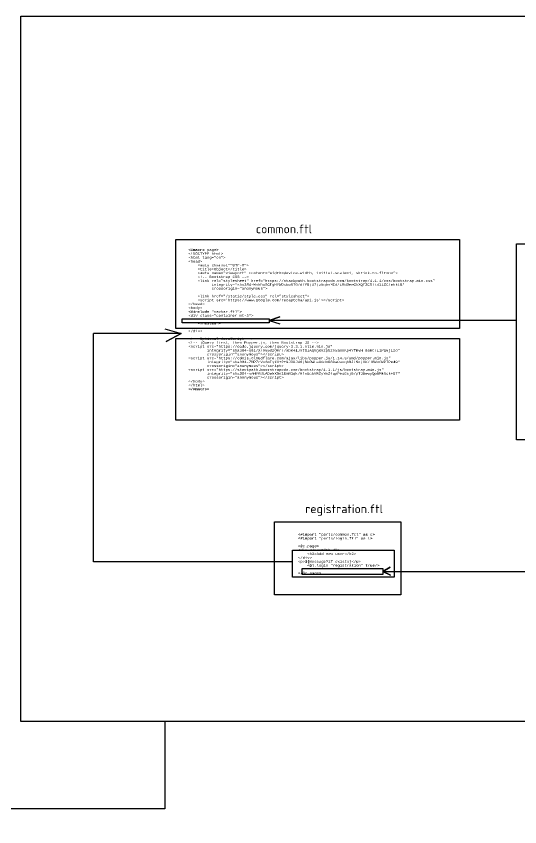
# Model space of a CAD drawing. Header units: millimetres. Extents: x 4991 to 8016, y 2113 to 3730.
# Drawn here: x 7062 to 7469, y 2730 to 3385 of the extents above; entities that cross this region are included whole.
import ezdxf

# ---------------------------------------------------------------- set-up
doc = ezdxf.new("R2010")
doc.units = ezdxf.units.MM
doc.styles.get("Standard").update_dxf_attribs({"font": 'arial.ttf'})

msp = doc.modelspace()

# ---------------------------------------------------------------- linework, layer by layer
at = {"color": 3, "lineweight": 30}
msp.add_line((7124.6, 2943.8), (7124.6, 3128.41), dxfattribs=at)
at = {"color": 4, "lineweight": 30}
msp.add_lwpolyline([(7065.88, 3384.68), (8015.61, 3384.68), (8015.61, 2814.83), (7065.88, 2814.83)], close=True, dxfattribs=at)
at = {"color": 3, "lineweight": 30}
for points in [[(7191.05, 3204.29), (7420.25, 3204.29), (7420.25, 3132.25), (7191.05, 3132.25)], [(7191.05, 3124.33), (7420.25, 3124.33), (7420.25, 3058.38), (7191.05, 3058.38)], [(7270.77, 2976.09), (7372.82, 2976.09), (7372.82, 2917.14), (7270.77, 2917.14)], [(7285.4, 2953.39), (7367.39, 2953.39), (7367.39, 2931.43), (7285.4, 2931.43)]]:
    msp.add_lwpolyline(points, close=True, dxfattribs=at)
at = {"color": 1, "lineweight": 30}
for points in [[(7466.33, 3200.77), (7700.52, 3200.77), (7700.52, 3042.32), (7466.33, 3042.32)], [(7196.22, 3140.1), (7266.45, 3140.1), (7266.45, 3136.95), (7196.22, 3136.95)]]:
    msp.add_lwpolyline(points, close=True, dxfattribs=at)
for points in [[(7466.33, 3138.96), (7266.45, 3138.96), (7275.01, 3141.81), (7266.45, 3138.96), (7275.19, 3136.06)], [(7182.29, 2814.83), (7182.29, 2744.36), (6901.94, 2744.36), (6934.64, 2760.75), (6901.94, 2744.36), (6931.82, 2729.76)]]:
    msp.add_lwpolyline(points, dxfattribs=at)
at = {"color": 3, "lineweight": 30}
for points in [[(7182.31, 3132.03), (7195.29, 3128.41), (7183.19, 3121.88), (7195.29, 3128.41), (7124.6, 3128.41)], [(7285.4, 2943.8), (7124.6, 2943.8)]]:
    msp.add_lwpolyline(points, dxfattribs=at)
at = {"color": 6, "lineweight": 30}
msp.add_lwpolyline([(7293.26, 2938.43), (7358.43, 2938.43), (7358.43, 2933.63), (7293.26, 2933.63)], close=True, dxfattribs=at)
msp.add_lwpolyline([(7358.43, 2936.04), (7364.3, 2939.48), (7358.43, 2936.04), (7364.51, 2933.16), (7358.43, 2936.04), (7739.67, 2936.04), (7739.67, 2936.04)], dxfattribs=at)

# ---------------------------------------------------------------- texts
at = {"attachment_point": 1}
for s, width, insert, char_height in [('{\\fISOCPEUR|b0|i0|c0|p34;common.ftl}', 101.5882, (7255.78, 3216.3), 7), ('{\\fCourier New|b1|i0|c204|p49;\\H0.75x;\\C23;\\c3307724;<#macro \\fCourier New|b0|i0|c204|p49;\\C9;\\c13023145;page\\fCourier New|b1|i0|c204|p49;\\C23;\\c3307724;>^J\\fCourier New|b0|i0|c204|p49;\\C43;\\c6995944;<!DOCTYPE \\C9;\\c12237498;html\\C43;\\c6995944;>^J<html \\C9;\\c12237498;lang=\\C73;\\c6406821;"en"\\C43;\\c6995944;>^J<head>^J    <meta \\C9;\\c12237498;charset=\\C73;\\c6406821;"UTF-8"\\C43;\\c6995944;>^J    <title>\\C9;\\c13023145;Object\\C43;\\c6995944;</title>^J    <meta \\C9;\\c12237498;name=\\C73;\\c6406821;"viewport" \\C9;\\c12237498;content=\\C73;\\c6406821;"width=device-width, initial-scale=1, shrink-to-fit=no"\\C43;\\c6995944;>^J    \\C8;<!-- Bootstrap CSS -->^J    \\C43;\\c6995944;<link \\C9;\\c12237498;rel=\\C73;\\c6406821;"stylesheet" \\C9;\\c12237498;href=\\C73;\\c6406821;"https://stackpath.bootstrapcdn.com/bootstrap/4.1.1/css/bootstrap.min.css"^J          \\C9;\\c12237498;integrity=\\C73;\\c6406821;"sha384-WskhaSGFgHYWDcbwN70/dfYBj47jz9qbsMId/iRN3ewGhXQFZCSftd1LZCfmhktB"^J          \\C9;\\c12237498;crossorigin=\\C73;\\c6406821;"anonymous"\\C43;\\c6995944;>^J^J    <link \\C9;\\c12237498;href=\\C73;\\c6406821;"/static/style.css" \\C9;\\c12237498;rel=\\C73;\\c6406821;"stylesheet"\\C43;\\c6995944;>^J    <script \\C9;\\c12237498;src=\\C73;\\c6406821;\'https://www.google.com/recaptcha/api.js\'\\C43;\\c6995944;></script>^J</head>^J<body>^J\\fCourier New|b1|i0|c204|p49;\\C23;\\c3307724;<#include \\fCourier New|b0|i0|c204|p49;\\C75;\\c5867370;"navbar.ftl"\\fCourier New|b1|i0|c204|p49;\\C23;\\c3307724;>^J\\fCourier New|b0|i0|c204|p49;\\C43;\\c6995944;<div \\C9;\\c12237498;class=\\C73;\\c6406821;"container mt-5"\\C43;\\c6995944;>\\fCourier New|b0|i0|c0|p49;\\P\\fCourier New|b0|i0|c204|p49;^J    \\fCourier New|b1|i0|c204|p49;\\C23;\\c3307724;<#nested >\\fCourier New|b1|i0|c0|p49;\\P\\fCourier New|b1|i0|c204|p49;^J\\fCourier New|b0|i0|c204|p49;\\C43;\\c6995944;</div>^J^J\\C8;<!-- Optional JavaScript -->^J<!-- jQuery first, then Popper.js, then Bootstrap JS -->^J\\C43;\\c6995944;<script \\C9;\\c12237498;src=\\C73;\\c6406821;"https://code.jquery.com/jquery-3.3.1.slim.min.js"^J        \\C9;\\c12237498;integrity=\\C73;\\c6406821;"sha384-q8i/X+965DzO0rT7abK41JStQIAqVgRVzpbzo5smXKp4YfRvH+8abtTE1Pi6jizo"^J        \\C9;\\c12237498;crossorigin=\\C73;\\c6406821;"anonymous"\\C43;\\c6995944;></script>^J<script \\C9;\\c12237498;src=\\C73;\\c6406821;"https://cdnjs.cloudflare.com/ajax/libs/popper.js/1.14.3/umd/popper.min.js"^J        \\C9;\\c12237498;integrity=\\C73;\\c6406821;"sha384-ZMP7rVo3mIykV+2+9J3UJ46jBk0WLaUAdn689aCwoqbBJiSnjAK/l8WvCWPIPm49"^J        \\C9;\\c12237498;crossorigin=\\C73;\\c6406821;"anonymous"\\C43;\\c6995944;></script>^J<script \\C9;\\c12237498;src=\\C73;\\c6406821;"https://stackpath.bootstrapcdn.com/bootstrap/4.1.1/js/bootstrap.min.js"^J        \\C9;\\c12237498;integrity=\\C73;\\c6406821;"sha384-smHYKdLADwkXOn1EmN1qk/HfnUcbVRZyYmZ4qpPea6sjB/pTJ0euyQp0Mk8ck+5T"^J        \\C9;\\c12237498;crossorigin=\\C73;\\c6406821;"anonymous"\\C43;\\c6995944;></script>^J</body>^J</html>^J\\fCourier New|b1|i0|c204|p49;\\C23;\\c3307724;</#macro>}', 266.3189, (7201.23, 3196.92), 2.5), ('{\\fISOCPEUR|b0|i0|c0|p34;registration.ftl}', 101.5882, (7295.57, 2990.16), 7), ('{\\fCourier New|b1|i0|c204|p49;\\H0.75x;\\C23;\\c3307724;<#import \\fCourier New|b0|i0|c204|p49;\\C75;\\c5867370;"parts/common.ftl" \\fCourier New|b1|i0|c204|p49;\\C23;\\c3307724;as \\fCourier New|b0|i0|c204|p49;\\C9;\\c13023145;c\\fCourier New|b1|i0|c204|p49;\\C23;\\c3307724;>^J<#import \\fCourier New|b0|i0|c204|p49;\\C75;\\c5867370;"parts/login.ftl" \\fCourier New|b1|i0|c204|p49;\\C23;\\c3307724;as \\fCourier New|b0|i0|c204|p49;\\C9;\\c13023145;l\\fCourier New|b1|i0|c204|p49;\\C23;\\c3307724;>^J^J<@\\fCourier New|b0|i0|c204|p49;\\C9;\\c13023145;c.page\\fCourier New|b1|i0|c204|p49;\\C23;\\c3307724;>^J\\fCourier New|b0|i0|c204|p49;\\C43;\\c6995944;<div \\C9;\\c12237498;class=\\C73;\\c6406821;"mb-4"\\C43;\\c6995944;>^J    <h2>\\C9;\\c13023145;Add new user\\C43;\\c6995944;</h2>^J</div>^J<p>\\fCourier New|b1|i0|c204|p49;\\C23;\\c3307724;$\\{\\fCourier New|b0|i0|c204|p49;\\C9;\\c13023145;message\\C153;\\c12293992;?\\C9;\\c13023145;if_exists\\fCourier New|b1|i0|c204|p49;\\C23;\\c3307724;\\}\\fCourier New|b0|i0|c204|p49;\\C43;\\c6995944;</p>^J    \\fCourier New|b1|i0|c204|p49;\\C23;\\c3307724;<@\\fCourier New|b0|i0|c204|p49;\\C9;\\c13023145;l.login \\C75;\\c5867370;"registration" \\fCourier New|b1|i0|c204|p49;\\C23;\\c3307724;true/>\\fCourier New|b1|i0|c0|p49;\\P\\fCourier New|b1|i0|c204|p49;^J</@\\fCourier New|b0|i0|c204|p49;\\C9;\\c13023145;c.page\\fCourier New|b1|i0|c204|p49;\\C23;\\c3307724;>}', 164.6309, (7289.78, 2966.9), 2.5)]:
    msp.add_mtext_dynamic_manual_height_columns(s, width=width, gutter_width=12.5, heights=[0], dxfattribs=dict(at, insert=insert, char_height=char_height))

doc.saveas('drawing.dxf')
